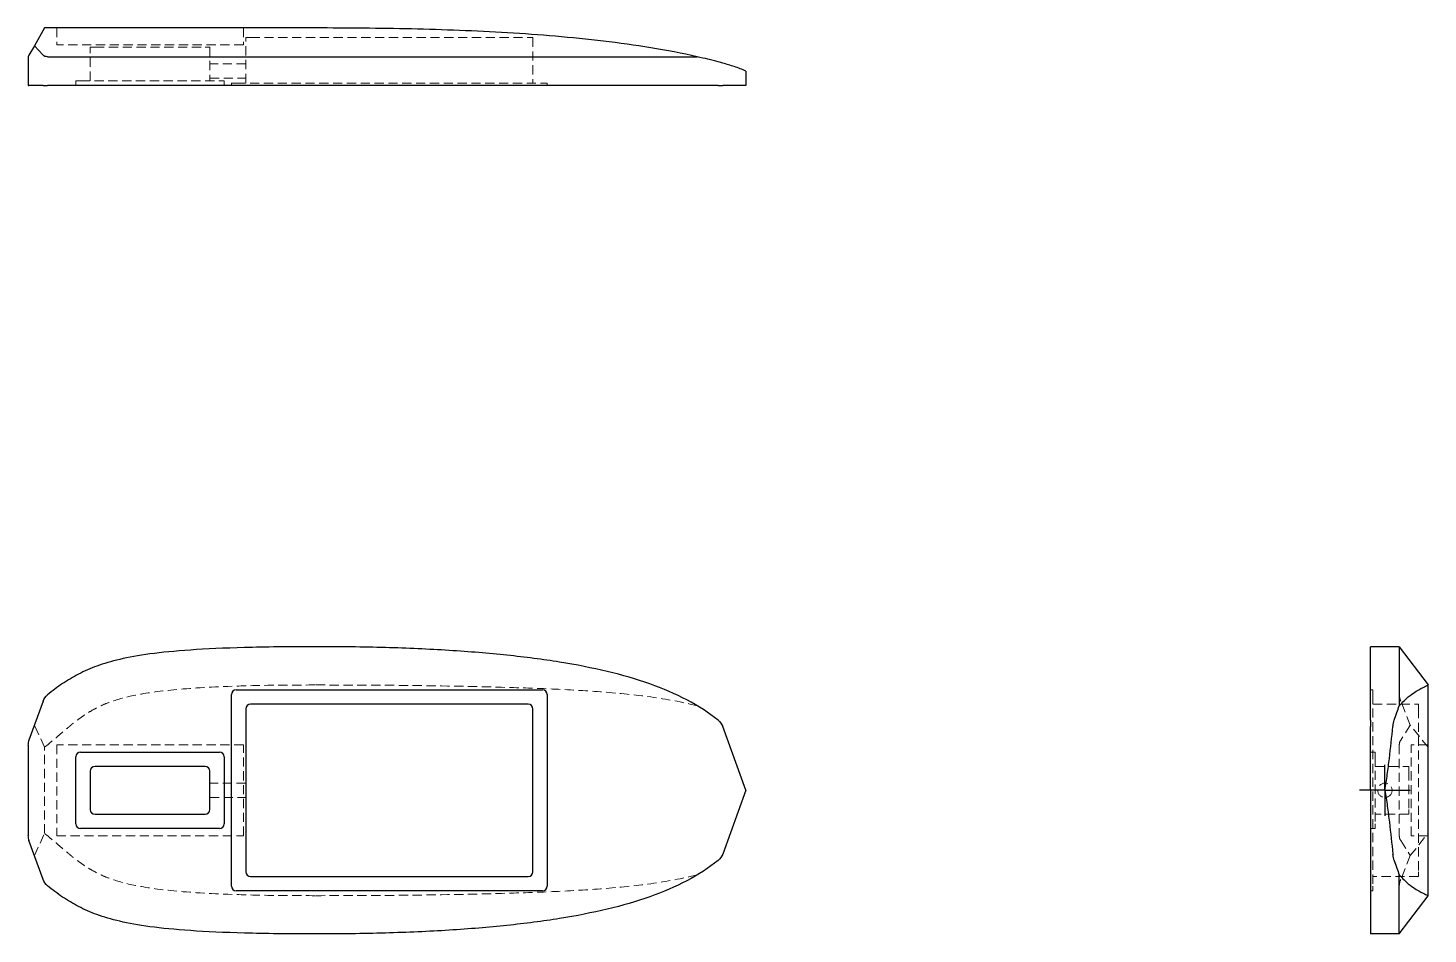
# Model space of a CAD drawing. Header units: millimetres. Extents: x 34 to 227, y 37 to 162.
import ezdxf

# ---------------------------------------------------------------- set-up
doc = ezdxf.new("R2010")
doc.units = ezdxf.units.MM
doc.linetypes.add('HIDDEN', pattern=[1.905, 1.27, -0.635])
doc.layers.add('10', color=7, linetype='Continuous')

# ---------------------------------------------------------------- blocks, each defined once
blk = doc.blocks.new('SW_CENTERMARKSYMBOL_0')
at = {"layer": '10', "color": 0}
for p, q in [((0, 2.5), (0, 3.49)), ((0, 0), (0, 2.5)), ((-2.5, 0), (-3.49, 0)), ((0, 0), (-2.5, 0)), ((0, 0), (0, -2.5)), ((0, 0), (2.5, 0)), ((2.5, 0), (3.49, 0)), ((0, -2.5), (0, -3.49))]:
    blk.add_line(p, q, dxfattribs=at)

msp = doc.modelspace()

# ---------------------------------------------------------------- linework, layer by layer
at = {"color": 7, "linetype": 'Continuous', "lineweight": 25}
for p, q in [((36.41, 161.94), (35, 159.49)), ((34.25, 158.19), (34.13, 157.98)), ((35, 159.49), (34.25, 158.19)), ((35, 159.49), (36.2, 158.18)), ((34.13, 157.98), (34.13, 154.03)), ((133, 156), (133, 154.03)), ((34.13, 154.03), (34.25, 154.03)), ((36.2, 154.03), (34.25, 154.03)), ((133, 154.03), (129.8, 154.03)), ((222.98, 76.77), (219.03, 76.77)), ((222.98, 76.77), (226.94, 71.5)), ((226.94, 42.5), (226.94, 71.5)), ((62.14, 43.82), (62.14, 70.18)), ((62.8, 70.84), (104.99, 70.84)), ((105.65, 70.18), (105.65, 43.82)), ((36.2, 69.28), (34.25, 63.92)), ((64.12, 68.21), (64.12, 45.79)), ((103.01, 68.86), (64.78, 68.86)), ((103.67, 45.79), (103.67, 68.21)), ((133, 57), (129.8, 65.78)), ((219.03, 57), (219.03, 65.78)), ((34.13, 63.24), (34.13, 50.76)), ((41.38, 62.27), (60.49, 62.27)), ((40.72, 52.39), (40.72, 61.61)), ((58.52, 60.3), (43.36, 60.3)), ((61.15, 61.61), (61.15, 52.39)), ((42.7, 59.64), (42.7, 54.36)), ((59.18, 54.36), (59.18, 59.64)), ((133, 57), (129.8, 48.22)), ((221, 57), (219.03, 57)), ((219.03, 57), (219.03, 48.22)), ((43.36, 53.7), (58.52, 53.7)), ((60.49, 51.73), (41.38, 51.73)), ((36.2, 44.72), (34.25, 50.08)), ((64.78, 45.14), (103.01, 45.14)), ((104.99, 43.16), (62.8, 43.16)), ((222.98, 37.23), (226.94, 42.5)), ((222.98, 37.23), (219.03, 37.23))]:
    msp.add_line(p, q, dxfattribs=at)
at = {"color": 7, "linetype": 'HIDDEN', "lineweight": 18}
for p, q in [((38.08, 161.94), (38.08, 159.63)), ((63.79, 161.94), (63.79, 159.63)), ((64.12, 154.36), (64.12, 160.62)), ((64.78, 160.62), (64.12, 160.62)), ((64.78, 160.62), (103.01, 160.62)), ((103.67, 160.62), (103.01, 160.62)), ((103.67, 160.62), (103.67, 154.36)), ((63.79, 159.63), (38.08, 159.63)), ((42.7, 154.68), (42.7, 159.3)), ((43.36, 159.3), (42.7, 159.3)), ((43.36, 159.3), (58.52, 159.3)), ((59.18, 159.3), (58.52, 159.3)), ((59.18, 159.3), (59.18, 154.68)), ((64.12, 156.99), (59.18, 156.99)), ((40.72, 154.03), (40.72, 154.68)), ((41.38, 154.68), (40.72, 154.68)), ((41.38, 154.68), (60.49, 154.68)), ((59.18, 155.01), (64.12, 155.01)), ((61.15, 154.68), (60.49, 154.68)), ((61.15, 154.68), (61.15, 154.03)), ((62.14, 154.03), (62.14, 154.36)), ((62.8, 154.36), (62.14, 154.36)), ((62.8, 154.36), (104.99, 154.36)), ((105.65, 154.36), (104.99, 154.36)), ((105.65, 154.36), (105.65, 154.03)), ((219.03, 70.84), (219.36, 70.84)), ((219.36, 70.18), (219.36, 70.84)), ((219.36, 70.18), (219.36, 43.82)), ((219.36, 68.86), (225.62, 68.86)), ((224.49, 65.99), (223.18, 69.28)), ((225.62, 68.21), (225.62, 68.86)), ((225.62, 68.21), (225.62, 45.79)), ((36.41, 62.93), (35, 65.99)), ((224.49, 65.99), (223.19, 63.92)), ((226.94, 62.93), (224.49, 65.99)), ((36.41, 51.07), (36.41, 62.93)), ((63.79, 63.26), (38.08, 63.26)), ((38.08, 63.26), (38.08, 50.74)), ((63.79, 50.74), (63.79, 63.26)), ((219.03, 62.27), (219.68, 62.27)), ((219.68, 61.61), (219.68, 62.27)), ((222.98, 63.24), (222.98, 50.76)), ((226.94, 63.26), (224.63, 63.26)), ((224.63, 50.74), (224.63, 63.26)), ((219.68, 61.61), (219.68, 52.39)), ((219.68, 60.3), (224.3, 60.3)), ((224.3, 59.64), (224.3, 60.3)), ((64.12, 57.99), (59.18, 57.99)), ((224.3, 59.64), (224.3, 54.36)), ((59.18, 56.01), (64.12, 56.01)), ((224.3, 53.7), (224.3, 54.36)), ((224.3, 53.7), (219.68, 53.7)), ((219.68, 51.73), (219.68, 52.39)), ((35, 48.01), (36.41, 51.07)), ((38.08, 50.74), (63.79, 50.74)), ((219.68, 51.73), (219.03, 51.73)), ((224.49, 48.01), (226.94, 51.07)), ((226.94, 50.74), (224.63, 50.74)), ((223.19, 50.08), (224.49, 48.01)), ((224.49, 48.01), (223.18, 44.72)), ((225.62, 45.14), (219.36, 45.14)), ((225.62, 45.14), (225.62, 45.79)), ((219.36, 43.16), (219.03, 43.16)), ((219.36, 43.16), (219.36, 43.82))]:
    msp.add_line(p, q, dxfattribs=at)
at = {"color": 7, "linetype": 'HIDDEN', "lineweight": 18, "flags": 128}
for points in [[(36.81, 70.14), (36.81, 70.14)], [(36.2, 69.28), (36.2, 69.28)], [(129.18, 66.65), (129.18, 66.65)], [(129.8, 65.78), (129.8, 65.78)], [(129.8, 48.22), (129.8, 48.22)], [(129.18, 47.35), (129.18, 47.35)], [(36.2, 44.72), (36.2, 44.72)], [(36.81, 43.86), (36.81, 43.86)]]:
    msp.add_lwpolyline(points, dxfattribs=at)
at = {"color": 7, "linetype": 'HIDDEN', "lineweight": 18}
msp.add_circle((221, 57), 0.989, dxfattribs=at)
at = {"color": 7, "linetype": 'Continuous', "lineweight": 25}
for centre, radius, start, end in [((62.8, 70.18), 0.659, 90, 180), ((104.99, 70.18), 0.659, 0, 90), ((64.78, 68.21), 0.659, 90, 180), ((103.01, 68.21), 0.659, 0, 90), ((36.1, 63.24), 1.98, 160, 180), ((41.38, 61.61), 0.659, 90, 180), ((60.49, 61.61), 0.659, 0, 90), ((43.36, 59.64), 0.659, 90, 180), ((58.52, 59.64), 0.659, 0, 90), ((43.36, 54.36), 0.659, 180, 270), ((58.52, 54.36), 0.659, 270, 0), ((41.38, 52.39), 0.659, 180, 270), ((60.49, 52.39), 0.659, 270, 0), ((36.1, 50.76), 1.98, 180, 200), ((64.78, 45.79), 0.659, 180, 270), ((103.01, 45.79), 0.659, 270, 0), ((62.8, 43.82), 0.659, 180, 270), ((104.99, 43.82), 0.659, 270, 0)]:
    msp.add_arc(centre, radius, start, end, dxfattribs=at)
at = {"color": 7, "linetype": 'HIDDEN', "lineweight": 18}
for centre, start_param, end_param in [((226.41, 63.24), 2.792527, 3.141593), ((226.41, 50.76), 3.141593, 3.490659)]:
    msp.add_ellipse(centre, major_axis=(3.43, 0), ratio=0.57735, start_param=start_param, end_param=end_param, dxfattribs=at)
at = {"color": 7, "linetype": 'Continuous', "lineweight": 25}
for points, knots in [([(73.68, 161.94), (71.46, 161.94), (69.4, 161.94), (65.59, 161.94), (63.84, 161.94), (59.02, 161.94), (56.39, 161.94), (52.05, 161.94), (50.34, 161.94), (47.56, 161.94), (46.49, 161.94), (45.14, 161.94), (44.73, 161.94), (43.96, 161.94), (43.6, 161.94), (42.89, 161.94), (42.55, 161.94), (41.86, 161.94), (41.52, 161.94), (40.82, 161.94), (40.47, 161.94), (40.03, 161.94), (39.92, 161.94), (39.81, 161.94), (39.76, 161.94), (39.74, 161.94), (39.66, 161.94), (39.4, 161.94), (38.3, 161.94), (37.25, 161.94), (36.41, 161.94)], [0, 0, 0, 0, 0.0625, 0.0625, 0.125, 0.125, 0.25, 0.25, 0.375, 0.375, 0.5, 0.5, 0.5625, 0.5625, 0.625, 0.625, 0.6875, 0.6875, 0.75, 0.75, 0.8125, 0.8125, 0.828125, 0.832031, 0.832031, 0.835937, 0.835937, 0.84375, 0.875, 1, 1, 1, 1]), ([(126.3, 157.98), (124.2, 158.45), (122.06, 158.86), (117.73, 159.57), (115.55, 159.87), (111.18, 160.39), (108.99, 160.61), (104.59, 160.99), (102.38, 161.14), (95.77, 161.54), (91.35, 161.7), (82.52, 161.9), (78.1, 161.94), (73.68, 161.94)], [0, 0, 0, 0, 0.125, 0.125, 0.25, 0.25, 0.375, 0.375, 0.5, 0.5, 0.75, 0.75, 1, 1, 1, 1]), ([(36.81, 157.98), (36.67, 157.98), (36.54, 158), (36.34, 158.07), (36.26, 158.12), (36.2, 158.18)], [0, 0, 0, 0, 0.5, 0.5, 1, 1, 1, 1]), ([(36.81, 157.98), (38.06, 157.98), (39.37, 157.98), (41.46, 157.98), (42.18, 157.98), (43.67, 157.98), (44.44, 157.98), (46.74, 157.98), (48.3, 157.98), (51.43, 157.98), (53.01, 157.98), (56.17, 157.98), (57.76, 157.98), (60.94, 157.98), (62.53, 157.98), (67.31, 157.98), (70.49, 157.98), (73.68, 157.98)], [0, 0, 0, 0, 0.125, 0.125, 0.1875, 0.1875, 0.25, 0.25, 0.375, 0.375, 0.5, 0.5, 0.625, 0.625, 0.75, 0.75, 1, 1, 1, 1]), ([(73.68, 157.98), (78.17, 157.98), (82.65, 157.98), (89.38, 157.98), (91.62, 157.98), (96.09, 157.98), (98.33, 157.98), (102.78, 157.98), (105.01, 157.98), (109.44, 157.98), (111.64, 157.98), (115.97, 157.98), (118.11, 157.98), (121.25, 157.98), (122.28, 157.98), (124.31, 157.98), (125.31, 157.98), (126.3, 157.98)], [0, 0, 0, 0, 0.25, 0.25, 0.375, 0.375, 0.5, 0.5, 0.625, 0.625, 0.75, 0.75, 0.875, 0.875, 0.9375, 0.9375, 1, 1, 1, 1]), ([(129.8, 157.1), (129.74, 157.12), (129.66, 157.14), (129.44, 157.2), (129.32, 157.23), (129.18, 157.27)], [0, 0, 0, 0, 0.5, 0.5, 1, 1, 1, 1]), ([(133, 156), (132.73, 156.13), (132.47, 156.23), (131.94, 156.43), (131.67, 156.53), (130.87, 156.79), (130.34, 156.95), (129.8, 157.1)], [0, 0, 0, 0, 0.25, 0.25, 0.5, 0.5, 1, 1, 1, 1]), ([(73.68, 154.03), (70.04, 154.03), (66.81, 154.03), (61.12, 154.03), (58.66, 154.03), (52.21, 154.03), (49.17, 154.03), (45.59, 154.03), (44.56, 154.03), (42.7, 154.03), (41.87, 154.03), (40.32, 154.03), (39.59, 154.03), (38.18, 154.03), (37.49, 154.03), (36.81, 154.03)], [0, 0, 0, 0, 0.125, 0.125, 0.25, 0.25, 0.5, 0.5, 0.625, 0.625, 0.75, 0.75, 0.875, 0.875, 1, 1, 1, 1]), ([(129.18, 154.03), (127.89, 154.03), (126.45, 154.03), (123.3, 154.03), (121.59, 154.03), (117.92, 154.03), (115.97, 154.03), (111.83, 154.03), (109.64, 154.03), (105.04, 154.03), (102.63, 154.03), (97.56, 154.03), (94.91, 154.03), (89.33, 154.03), (86.41, 154.03), (80.27, 154.03), (77.05, 154.03), (73.68, 154.03)], [0, 0, 0, 0, 0.125, 0.125, 0.25, 0.25, 0.375, 0.375, 0.5, 0.5, 0.625, 0.625, 0.75, 0.75, 0.875, 0.875, 1, 1, 1, 1]), ([(73.68, 76.77), (70.04, 76.77), (66.81, 76.73), (61.12, 76.58), (58.66, 76.46), (52.21, 76.02), (49.17, 75.58), (45.59, 74.75), (44.56, 74.45), (42.7, 73.77), (41.87, 73.4), (40.32, 72.59), (39.59, 72.16), (38.18, 71.21), (37.49, 70.69), (36.81, 70.14)], [0, 0, 0, 0, 0.125, 0.125, 0.25, 0.25, 0.5, 0.5, 0.625, 0.625, 0.75, 0.75, 0.875, 0.875, 1, 1, 1, 1]), ([(129.18, 66.65), (127.89, 67.68), (126.45, 68.61), (123.3, 70.27), (121.59, 71), (117.92, 72.3), (115.97, 72.86), (111.83, 73.85), (109.64, 74.28), (105.04, 75.02), (102.63, 75.33), (97.56, 75.86), (94.91, 76.08), (89.33, 76.43), (86.41, 76.56), (80.27, 76.73), (77.05, 76.77), (73.68, 76.77)], [0, 0, 0, 0, 0.125, 0.125, 0.25, 0.25, 0.375, 0.375, 0.5, 0.5, 0.625, 0.625, 0.75, 0.75, 0.875, 0.875, 1, 1, 1, 1]), ([(219.03, 66.65), (219.03, 67.68), (219.03, 68.61), (219.03, 70.27), (219.03, 71), (219.03, 72.3), (219.03, 72.86), (219.03, 73.85), (219.03, 74.28), (219.03, 75.02), (219.03, 75.33), (219.03, 75.86), (219.03, 76.08), (219.03, 76.43), (219.03, 76.56), (219.03, 76.73), (219.03, 76.77), (219.03, 76.77)], [0, 0, 0, 0, 0.125, 0.125, 0.25, 0.25, 0.375, 0.375, 0.5, 0.5, 0.625, 0.625, 0.75, 0.75, 0.875, 0.875, 1, 1, 1, 1]), ([(222.98, 76.77), (222.98, 76.77), (222.98, 76.7), (222.98, 76.42), (222.98, 76.3), (222.98, 75.98), (222.98, 75.79), (222.98, 75.31), (222.98, 75.02), (222.98, 74.31), (222.98, 73.89), (222.98, 72.86), (222.98, 72.25), (222.98, 71.11), (222.98, 70.69), (222.98, 69.75), (222.98, 69.23), (222.98, 68.64)], [0, 0, 0, 0, 0.25, 0.25, 0.375, 0.375, 0.5, 0.5, 0.625, 0.625, 0.75, 0.75, 0.875, 0.875, 0.9375, 0.9375, 1, 1, 1, 1]), ([(222.98, 68.64), (223.45, 69.16), (223.86, 69.55), (224.57, 70.15), (224.87, 70.36), (225.39, 70.7), (225.61, 70.82), (225.99, 71.03), (226.14, 71.1), (226.54, 71.3), (226.7, 71.38), (226.9, 71.48), (226.94, 71.5), (226.94, 71.5)], [0, 0, 0, 0, 0.125, 0.125, 0.25, 0.25, 0.375, 0.375, 0.5, 0.5, 0.75, 0.75, 1, 1, 1, 1]), ([(221, 57), (221.13, 57.73), (221.23, 58.46), (221.43, 59.92), (221.53, 60.65), (221.79, 62.85), (221.95, 64.31), (222.1, 65.78)], [0, 0, 0, 0, 0.25, 0.25, 0.5, 0.5, 1, 1, 1, 1]), ([(222.1, 65.78), (222.12, 65.95), (222.14, 66.11), (222.2, 66.41), (222.23, 66.54), (222.27, 66.65)], [0, 0, 0, 0, 0.5, 0.5, 1, 1, 1, 1]), ([(221, 57), (221.13, 56.27), (221.23, 55.54), (221.43, 54.08), (221.53, 53.35), (221.79, 51.15), (221.95, 49.69), (222.1, 48.22)], [0, 0, 0, 0, 0.25, 0.25, 0.5, 0.5, 1, 1, 1, 1]), ([(222.27, 47.35), (222.23, 47.46), (222.2, 47.59), (222.14, 47.89), (222.12, 48.05), (222.1, 48.22)], [0, 0, 0, 0, 0.5, 0.5, 1, 1, 1, 1]), ([(129.18, 47.35), (127.89, 46.32), (126.45, 45.39), (123.3, 43.73), (121.59, 43), (117.92, 41.7), (115.97, 41.14), (111.83, 40.15), (109.64, 39.72), (105.04, 38.98), (102.63, 38.67), (97.56, 38.14), (94.91, 37.92), (89.33, 37.57), (86.41, 37.44), (80.27, 37.27), (77.05, 37.23), (73.68, 37.23)], [0, 0, 0, 0, 0.125, 0.125, 0.25, 0.25, 0.375, 0.375, 0.5, 0.5, 0.625, 0.625, 0.75, 0.75, 0.875, 0.875, 1, 1, 1, 1]), ([(219.03, 47.35), (219.03, 46.32), (219.03, 45.39), (219.03, 43.73), (219.03, 43), (219.03, 41.7), (219.03, 41.14), (219.03, 40.15), (219.03, 39.72), (219.03, 38.98), (219.03, 38.67), (219.03, 38.14), (219.03, 37.92), (219.03, 37.57), (219.03, 37.44), (219.03, 37.27), (219.03, 37.23), (219.03, 37.23)], [0, 0, 0, 0, 0.125, 0.125, 0.25, 0.25, 0.375, 0.375, 0.5, 0.5, 0.625, 0.625, 0.75, 0.75, 0.875, 0.875, 1, 1, 1, 1]), ([(222.98, 45.36), (223.45, 44.84), (223.86, 44.45), (224.57, 43.85), (224.87, 43.64), (225.39, 43.3), (225.61, 43.18), (225.99, 42.97), (226.14, 42.9), (226.54, 42.7), (226.7, 42.62), (226.9, 42.52), (226.94, 42.5), (226.94, 42.5)], [0, 0, 0, 0, 0.125, 0.125, 0.25, 0.25, 0.375, 0.375, 0.5, 0.5, 0.75, 0.75, 1, 1, 1, 1]), ([(222.98, 37.23), (222.98, 37.23), (222.98, 37.3), (222.98, 37.58), (222.98, 37.7), (222.98, 38.02), (222.98, 38.21), (222.98, 38.69), (222.98, 38.98), (222.98, 39.69), (222.98, 40.11), (222.98, 41.14), (222.98, 41.75), (222.98, 42.89), (222.98, 43.31), (222.98, 44.25), (222.98, 44.77), (222.98, 45.36)], [0, 0, 0, 0, 0.25, 0.25, 0.375, 0.375, 0.5, 0.5, 0.625, 0.625, 0.75, 0.75, 0.875, 0.875, 0.9375, 0.9375, 1, 1, 1, 1]), ([(73.68, 37.23), (70.04, 37.23), (66.81, 37.27), (61.12, 37.42), (58.66, 37.54), (52.21, 37.98), (49.17, 38.42), (45.59, 39.25), (44.56, 39.55), (42.7, 40.23), (41.87, 40.6), (40.32, 41.41), (39.59, 41.84), (38.18, 42.79), (37.49, 43.31), (36.81, 43.86)], [0, 0, 0, 0, 0.125, 0.125, 0.25, 0.25, 0.5, 0.5, 0.625, 0.625, 0.75, 0.75, 0.875, 0.875, 1, 1, 1, 1])]:
    msp.add_open_spline(points, degree=3, knots=knots, dxfattribs=at)
for points in [[(129.18, 157.27), (128.27, 157.52), (127.3, 157.75), (126.3, 157.98)], [(36.2, 154.03), (36.32, 154.03), (36.53, 154.03), (36.81, 154.03)], [(129.18, 154.03), (129.46, 154.03), (129.68, 154.03), (129.8, 154.03)], [(36.2, 69.28), (36.32, 69.61), (36.53, 69.91), (36.81, 70.14)], [(222.27, 66.65), (222.52, 67.38), (222.75, 68.04), (222.98, 68.64)], [(129.18, 66.65), (129.46, 66.42), (129.68, 66.12), (129.8, 65.78)], [(219.03, 66.65), (219.03, 66.42), (219.03, 66.12), (219.03, 65.78)], [(129.8, 48.22), (129.68, 47.88), (129.46, 47.58), (129.18, 47.35)], [(219.03, 48.22), (219.03, 47.88), (219.03, 47.58), (219.03, 47.35)], [(222.27, 47.35), (222.52, 46.62), (222.75, 45.96), (222.98, 45.36)], [(36.81, 43.86), (36.53, 44.09), (36.32, 44.39), (36.2, 44.72)]]:
    msp.add_open_spline(points, degree=3, dxfattribs=at)
at = {"color": 7, "linetype": 'HIDDEN', "lineweight": 18}
for points, knots in [([(222.98, 70.14), (222.98, 70.55), (222.98, 71.38), (222.98, 72.48), (222.98, 73.09), (222.98, 73.39)], [0, 0, 0, 0, 0.3326313, 0.6670165, 1, 1, 1, 1]), ([(73.68, 71.5), (71.46, 71.5), (69.4, 71.49), (65.59, 71.43), (63.84, 71.38), (59.02, 71.21), (56.39, 71.05), (52.05, 70.63), (50.34, 70.38), (47.56, 69.83), (46.49, 69.53), (45.14, 69.05), (44.73, 68.89), (43.96, 68.54), (43.6, 68.36), (42.89, 67.98), (42.55, 67.77), (41.86, 67.33), (41.52, 67.1), (40.82, 66.59), (40.47, 66.32), (40.03, 65.96), (39.92, 65.87), (39.81, 65.78), (39.76, 65.74), (39.74, 65.72), (39.66, 65.65), (39.4, 65.43), (38.3, 64.51), (37.25, 63.63), (36.41, 62.93)], [0, 0, 0, 0, 0.0625, 0.0625, 0.125, 0.125, 0.25, 0.25, 0.375, 0.375, 0.5, 0.5, 0.5625, 0.5625, 0.625, 0.625, 0.6875, 0.6875, 0.75, 0.75, 0.8125, 0.8125, 0.828125, 0.832031, 0.832031, 0.835937, 0.835937, 0.84375, 0.875, 1, 1, 1, 1]), ([(126.3, 68.64), (124.2, 69.16), (122.06, 69.55), (117.73, 70.15), (115.55, 70.36), (111.18, 70.7), (108.99, 70.82), (104.59, 71.03), (102.38, 71.1), (95.77, 71.3), (91.35, 71.38), (82.52, 71.48), (78.1, 71.5), (73.68, 71.5)], [0, 0, 0, 0, 0.125, 0.125, 0.25, 0.25, 0.375, 0.375, 0.5, 0.5, 0.75, 0.75, 1, 1, 1, 1]), ([(222.98, 70.14), (222.98, 70.02), (223, 69.89), (223.07, 69.6), (223.12, 69.44), (223.18, 69.28)], [0, 0, 0, 0, 0.5, 0.5, 1, 1, 1, 1]), ([(73.68, 42.5), (71.46, 42.5), (69.4, 42.51), (65.59, 42.57), (63.84, 42.62), (59.02, 42.79), (56.39, 42.95), (52.05, 43.37), (50.34, 43.62), (47.56, 44.17), (46.49, 44.47), (45.14, 44.95), (44.73, 45.11), (43.96, 45.46), (43.6, 45.64), (42.89, 46.02), (42.55, 46.23), (41.86, 46.67), (41.52, 46.9), (40.82, 47.41), (40.47, 47.68), (40.03, 48.04), (39.92, 48.13), (39.81, 48.22), (39.76, 48.26), (39.74, 48.28), (39.66, 48.35), (39.4, 48.57), (38.3, 49.49), (37.25, 50.37), (36.41, 51.07)], [0, 0, 0, 0, 0.0625, 0.0625, 0.125, 0.125, 0.25, 0.25, 0.375, 0.375, 0.5, 0.5, 0.5625, 0.5625, 0.625, 0.625, 0.6875, 0.6875, 0.75, 0.75, 0.8125, 0.8125, 0.828125, 0.832031, 0.832031, 0.835938, 0.835938, 0.84375, 0.875, 1, 1, 1, 1]), ([(126.3, 45.36), (124.2, 44.84), (122.06, 44.45), (117.73, 43.85), (115.55, 43.64), (111.18, 43.3), (108.99, 43.18), (104.59, 42.97), (102.38, 42.9), (95.77, 42.7), (91.35, 42.62), (82.52, 42.52), (78.1, 42.5), (73.68, 42.5)], [0, 0, 0, 0, 0.125, 0.125, 0.25, 0.25, 0.375, 0.375, 0.5, 0.5, 0.75, 0.75, 1, 1, 1, 1]), ([(222.98, 43.86), (222.98, 43.45), (222.98, 42.62), (222.98, 41.52), (222.98, 40.91), (222.98, 40.61)], [0, 0, 0, 0, 0.332631, 0.667016, 1, 1, 1, 1])]:
    msp.add_open_spline(points, degree=3, knots=knots, dxfattribs=at)
msp.add_open_spline([(223.18, 44.72), (223.05, 44.4), (222.98, 44.09), (222.98, 43.86)], degree=3, dxfattribs=at)

# ---------------------------------------------------------------- block references
at = {"layer": '10'}
msp.add_blockref('SW_CENTERMARKSYMBOL_0', (221, 57), dxfattribs=at)

doc.saveas('drawing.dxf')
